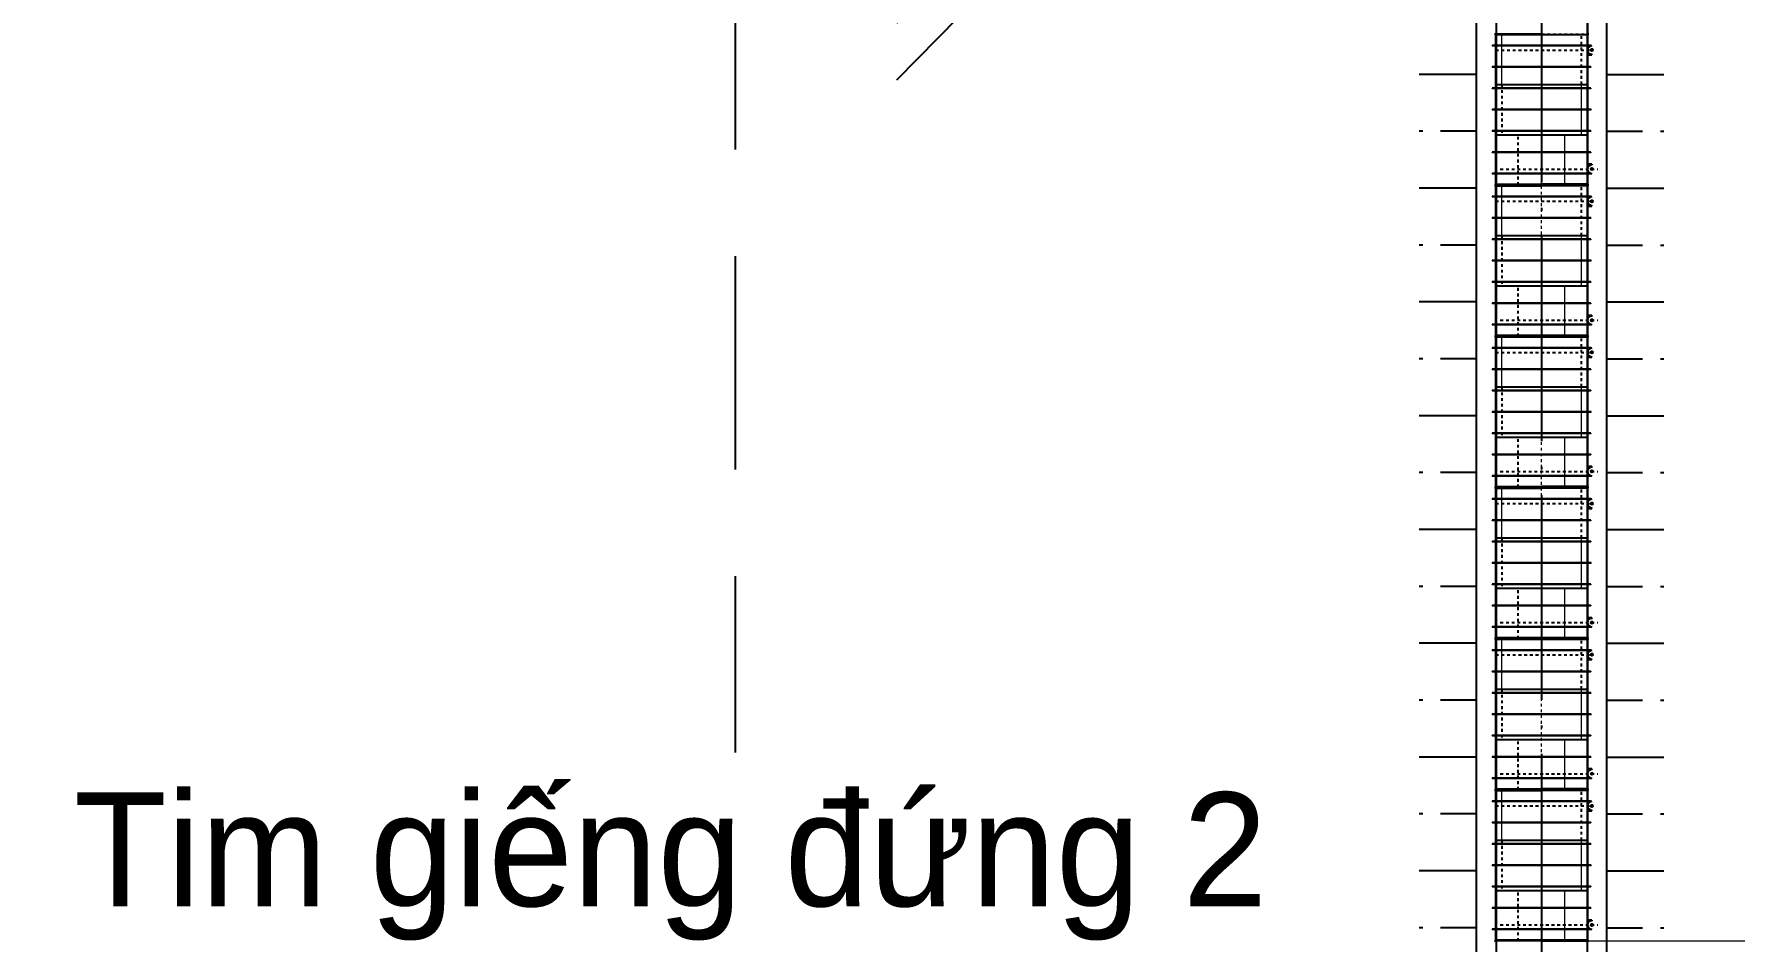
# Model space of a CAD drawing. Header units: inches. Extents: x 444671 to 463716, y 1783086 to 1794968.
# Drawn here: x 457347.8 to 457407.6, y 1787224.3 to 1787256.2 of the extents above; entities that cross this region are included whole.
import ezdxf

# ---------------------------------------------------------------- set-up
doc = ezdxf.new("R2010")
doc.units = ezdxf.units.IN
doc.header["$MEASUREMENT"] = 0
for name, pattern in [('ACAD_ISO04W100', [30, 24, -3, 0, -3]), ('CENTER', [2, 1.25, -0.25, 0.25, -0.25]), ('DASHED2', [9.525, 6.35, -3.175]), ('HIDDEN', [0.375, 0.25, -0.125])]:
    doc.linetypes.add(name, pattern=pattern)
for name, color, linetype in [('4', 4, 'Continuous'), ('Bao', 137, 'Continuous'), ('CONGTRINH', 2, 'Continuous'), ('CTTRINH', 4, 'Continuous'), ('Dong', 252, 'HIDDEN'), ('Ghichu', 3, 'Continuous'), ('KHUAT', 8, 'DASHED2'), ('Tam', 1, 'CENTER'), ('Text', 3, 'Continuous'), ('Tim', 1, 'ACAD_ISO04W100')]:
    doc.layers.add(name, color=color, linetype=linetype)
doc.layers.add('manh', color=128, linetype='Continuous', lineweight=15)
doc.layers.add('Texdoi', color=40, linetype='Continuous', lineweight=15)
doc.styles.add('VNARIAL', font='')
doc.styles.add('VnAvt', font='')
doc.styles.get('VNARIAL').set_extended_font_data('.VnArial')
doc.styles.get('VnAvt').set_extended_font_data('.VnAvant')
doc.linetypes.add('NEN_DA1', pattern='A,1.5,-0.15,["Y",Standard,S=0.2,R=0,X=-0.15,Y=-0.2],-0.005', length=1.655)
doc.dimstyles.new('1-1', dxfattribs={"dimtxt": 2, "dimasz": 2.5, "dimexe": 1, "dimexo": 0, "dimgap": 1, "dimtad": 1, "dimtoh": 1, "dimdec": 0, "dimzin": 0, "dimdsep": 46, "dimtxsty": 'Standard', "dimcen": 0.09, "dimclrd": 3, "dimclre": 3, "dimclrt": 4, "dimadec": 0, "dimazin": 0, "dimtfac": 1, "dimtdec": 0, "dimtmove": 0, "dimatfit": 0, "dimfxl": 0, "dimtolj": 1, "dimtzin": 0, "dimarcsym": 0})
doc.dimstyles.new('kt2000', dxfattribs={"dimscale": 0, "dimtxt": 4, "dimasz": 3, "dimexe": 2.5, "dimexo": 0, "dimgap": 1.3, "dimtad": 1, "dimzin": 0, "dimdsep": 46, "dimtxsty": 'VNARIAL', "dimblk1": 'OBLIQUE', "dimblk2": 'OBLIQUE', "dimsah": 1, "dimcen": 0.8, "dimdle": 2.5, "dimclrd": 256, "dimclre": 256, "dimclrt": 256, "dimaunit": 1, "dimadec": 1, "dimazin": 0, "dimtfac": 1, "dimtofl": 0, "dimtmove": 1, "dimatfit": 3, "dimfxl": 0, "dimtolj": 1, "dimtzin": 0, "dimarcsym": 0})

# ---------------------------------------------------------------- blocks, each defined once
blk = doc.blocks.new('*D101')
at = {"layer": 'Defpoints', "color": 0, "transparency": 16777216}
for p in [(457396.308, 1787273.088), (457385.816, 1787262.368)]:
    blk.add_point(p, dxfattribs=at)
at = {"layer": 'Text', "lineweight": -2, "transparency": 16777216}
blk.add_line((457378.168, 1787254.553), (457394.209, 1787270.944), dxfattribs=at)
at = {"layer": 'Text', "transparency": 16777216}
blk.add_solid([(457393.852, 1787271.294), (457394.567, 1787270.595), (457396.308, 1787273.088)], dxfattribs=at)
at = {"layer": 'Text', "transparency": 16777216, "insert": (457382.751, 1787264.015), "char_height": 4, "attachment_point": 5, "rotation": 45.61782, "style": 'VNARIAL'}
blk.add_mtext('\\A1;R15.00', dxfattribs=at)
blk = doc.blocks.new('_Oblique')
at = {"color": 0, "linetype": 'ByBlock', "lineweight": -2}
blk.add_line((-0.5, -0.5), (0.5, 0.5), dxfattribs=at)
blk = doc.blocks.new('*D142')
at = {"layer": 'Bao', "color": 3, "lineweight": -2, "ltscale": 0.2, "transparency": 16777216}
for p, q in [((-701614, 155868), (-667605, 155868)), ((-669272, 151701), (-669272, 123091)), ((-701616, 118924), (-667605, 118924))]:
    blk.add_line(p, q, dxfattribs=at)
at = {"layer": 'Bao', "color": 3, "ltscale": 0.2, "transparency": 16777216}
for points in [[(-669967, 151701), (-668578, 151701), (-669272, 155868)], [(-669967, 123091), (-668578, 123091), (-669272, 118924)]]:
    blk.add_solid(points, dxfattribs=at)
at = {"layer": 'Defpoints', "color": 0, "ltscale": 0.2, "transparency": 16777216}
for p in [(-701614, 155868), (-701616, 118924), (-669272, 118924)]:
    blk.add_point(p, dxfattribs=at)
at = {"layer": 'Bao', "color": 4, "ltscale": 0.2, "transparency": 16777216, "insert": (-673123, 137396), "char_height": 3333.33, "attachment_point": 5, "rotation": 90}
blk.add_mtext('\\A1;{\\f.VnArial|b0|i0|c0|p34;Ph/®o¹n 11}', dxfattribs=at)
blk = doc.blocks.new('*D143')
at = {"layer": 'Bao', "color": 3, "lineweight": -2, "ltscale": 0.2, "transparency": 16777216}
for p, q in [((-701616, 118924), (-667605, 118924)), ((-669272, 114758), (-669272, 101831)), ((-701619, 97664), (-667605, 97664))]:
    blk.add_line(p, q, dxfattribs=at)
at = {"layer": 'Bao', "color": 3, "ltscale": 0.2, "transparency": 16777216}
for points in [[(-669967, 114758), (-668578, 114758), (-669272, 118924)], [(-669967, 101831), (-668578, 101831), (-669272, 97664)]]:
    blk.add_solid(points, dxfattribs=at)
at = {"layer": 'Defpoints', "color": 0, "ltscale": 0.2, "transparency": 16777216}
for p in [(-701616, 118924), (-701619, 97664), (-669272, 97664)]:
    blk.add_point(p, dxfattribs=at)
at = {"layer": 'Bao', "color": 4, "ltscale": 0.2, "transparency": 16777216, "insert": (-673101, 108294), "char_height": 3333.33, "attachment_point": 5, "rotation": 90}
blk.add_mtext('\\A1;{\\f.VnArial|b0|i0|c0|p34;§o¹n 10}', dxfattribs=at)
blk = doc.blocks.new('A$C491C4D06')
at = {"layer": 'Bao'}
for p, q in [((-698383.1, 155843.5), (-698383.9, 150557.5)), ((-701625.9, 150838.2), (-701625.9, 150778.2)), ((-700001.9, 150778), (-701625.9, 150778.2)), ((-701615, 150809.2), (-701615.9, 145523.2)), ((-699997, 150809), (-701615, 150809.2)), ((-700001.9, 150838), (-700001.9, 150778)), ((-700001.9, 150809), (-699999.9, 150809)), ((-699997, 150845), (-699997, 150785)), ((-698373, 150784.7), (-699997, 150785)), ((-698383, 150784.7), (-698383.9, 145498.7)), ((-698373, 150844.7), (-698373, 150784.7)), ((-701735.5, 150411), (-701735.5, 150397)), ((-701735.1, 150411), (-701735.1, 150397)), ((-698233.1, 150396.7), (-698383.1, 150396.7)), ((-698383.1, 150096.7), (-698233.1, 150096.7)), ((-698383.1, 150076.7), (-698233.1, 150076.7)), ((-698233.1, 150076.7), (-698233.1, 150096.7)), ((-701735.5, 149661), (-701735.5, 149647)), ((-701735.2, 149661), (-701735.2, 149647)), ((-698263.5, 149660.7), (-698263.5, 149646.7)), ((-701735.3, 148911), (-701735.3, 148897)), ((-701617.3, 149039.2), (-698381.3, 149038.7)), ((-698263.5, 148910.7), (-698263.5, 148896.7)), ((-701735.5, 148161), (-701735.5, 148147)), ((-698263.6, 148160.7), (-698263.6, 148146.7)), ((-701735.6, 147411), (-701735.6, 147397)), ((-701617.6, 147269.2), (-698381.6, 147268.7)), ((-698263.6, 147410.7), (-698263.6, 147396.7)), ((-701735.7, 146661), (-701735.7, 146647)), ((-698263.7, 146660.7), (-698263.7, 146646.7)), ((-701735.8, 145911), (-701735.8, 145897)), ((-698233.8, 146230.7), (-698383.8, 146230.7)), ((-698233.8, 146210.7), (-698383.8, 146210.7)), ((-698383.8, 145910.7), (-698233.8, 145910.7)), ((-698233.8, 146230.7), (-698233.8, 146210.7)), ((-700001.9, 145523), (-701625.9, 145523.2)), ((-701625.9, 145523.2), (-701625.9, 145463.2)), ((-700001.9, 145463), (-701625.9, 145463.2)), ((-701615, 145494.2), (-701615.9, 140208.2)), ((-699997, 145494), (-701615, 145494.2)), ((-700001.9, 145523), (-700001.9, 145463)), ((-700001.9, 145499), (-698383.9, 145498.7)), ((-700001.9, 145494), (-699999.9, 145494)), ((-699997, 145499), (-699999, 145499)), ((-698373, 145529.7), (-699997, 145530)), ((-699997, 145530), (-699997, 145470)), ((-698373, 145469.7), (-699997, 145470)), ((-698383, 145469.7), (-698383.9, 140183.7)), ((-698373, 145529.7), (-698373, 145469.7)), ((-701735.5, 145096), (-701735.5, 145082)), ((-701735.1, 145096), (-701735.1, 145082)), ((-698233.1, 145081.7), (-698383.1, 145081.7)), ((-698383.1, 144781.7), (-698233.1, 144781.7)), ((-698383.1, 144761.7), (-698233.1, 144761.7)), ((-698233.1, 144761.7), (-698233.1, 144781.7)), ((-701735.5, 144346), (-701735.5, 144332)), ((-701735.2, 144346), (-701735.2, 144332)), ((-698263.5, 144345.7), (-698263.5, 144331.7)), ((-701735.3, 143596), (-701735.3, 143582)), ((-701617.3, 143724.2), (-698381.3, 143723.7)), ((-698263.5, 143595.7), (-698263.5, 143581.7)), ((-701735.5, 142846), (-701735.5, 142832)), ((-698263.6, 142845.7), (-698263.6, 142831.7)), ((-701735.6, 142096), (-701735.6, 142082)), ((-701617.6, 141954.2), (-698381.6, 141953.7)), ((-698263.6, 142095.7), (-698263.6, 142081.7)), ((-701735.7, 141346), (-701735.7, 141332)), ((-698263.7, 141345.7), (-698263.7, 141331.7)), ((-701735.8, 140596), (-701735.8, 140582)), ((-698233.8, 140915.7), (-698383.8, 140915.7)), ((-698233.8, 140895.7), (-698383.8, 140895.7)), ((-698383.8, 140595.7), (-698233.8, 140595.7)), ((-698233.8, 140915.7), (-698233.8, 140895.7)), ((-700001.9, 140208), (-701625.9, 140208.2)), ((-701625.9, 140208.2), (-701625.9, 140148.2)), ((-700001.9, 140148), (-701625.9, 140148.2)), ((-701615, 140179.2), (-701615.9, 134893.2)), ((-699997, 140179), (-701615, 140179.2)), ((-700001.9, 140208), (-700001.9, 140148)), ((-700001.9, 140184), (-698383.9, 140183.7)), ((-700001.9, 140179), (-699999.9, 140179)), ((-699997, 140184), (-699999, 140184)), ((-698373, 140214.7), (-699997, 140215)), ((-699997, 140215), (-699997, 140155)), ((-698373, 140154.7), (-699997, 140155)), ((-698383, 140154.7), (-698383.9, 134868.7)), ((-698373, 140214.7), (-698373, 140154.7)), ((-701735.5, 139781), (-701735.5, 139767)), ((-701735.1, 139781), (-701735.1, 139767)), ((-698233.1, 139766.7), (-698383.1, 139766.7)), ((-698383.1, 139466.7), (-698233.1, 139466.7)), ((-698383.1, 139446.7), (-698233.1, 139446.7)), ((-698233.1, 139446.7), (-698233.1, 139466.7)), ((-701735.5, 139031), (-701735.5, 139017)), ((-701735.2, 139031), (-701735.2, 139017)), ((-698263.5, 139030.7), (-698263.5, 139016.7)), ((-701735.3, 138281), (-701735.3, 138267)), ((-701617.3, 138409.2), (-698381.3, 138408.7)), ((-698263.5, 138280.7), (-698263.5, 138266.7)), ((-701735.5, 137531), (-701735.5, 137517)), ((-698263.6, 137530.7), (-698263.6, 137516.7)), ((-701735.6, 136781), (-701735.6, 136767)), ((-701617.6, 136639.2), (-698381.6, 136638.7)), ((-698263.6, 136780.7), (-698263.6, 136766.7)), ((-701735.7, 136031), (-701735.7, 136017)), ((-698263.7, 136030.7), (-698263.7, 136016.7)), ((-701735.8, 135281), (-701735.8, 135267)), ((-698233.8, 135600.7), (-698383.8, 135600.7)), ((-698233.8, 135580.7), (-698383.8, 135580.7)), ((-698383.8, 135280.7), (-698233.8, 135280.7)), ((-698233.8, 135600.7), (-698233.8, 135580.7)), ((-700001.9, 134893), (-701625.9, 134893.2)), ((-701625.9, 134893.2), (-701625.9, 134833.2)), ((-700001.9, 134833), (-701625.9, 134833.2)), ((-701615, 134864.2), (-701615.9, 129578.2)), ((-699997, 134864), (-701615, 134864.2)), ((-700001.9, 134893), (-700001.9, 134833)), ((-700001.9, 134869), (-698383.9, 134868.7)), ((-700001.9, 134864), (-699999.9, 134864)), ((-699997, 134869), (-699999, 134869)), ((-698373, 134899.7), (-699997, 134900)), ((-699997, 134900), (-699997, 134840)), ((-698373, 134839.7), (-699997, 134840)), ((-698383, 134839.7), (-698383.9, 129553.7)), ((-698373, 134899.7), (-698373, 134839.7)), ((-701735.5, 134466), (-701735.5, 134452)), ((-701735.1, 134466), (-701735.1, 134452)), ((-698233.1, 134451.7), (-698383.1, 134451.7)), ((-698383.1, 134151.7), (-698233.1, 134151.7)), ((-698383.1, 134131.7), (-698233.1, 134131.7)), ((-698233.1, 134131.7), (-698233.1, 134151.7)), ((-701735.5, 133716), (-701735.5, 133702)), ((-701735.2, 133716), (-701735.2, 133702)), ((-698263.5, 133715.7), (-698263.5, 133701.7)), ((-701735.3, 132966), (-701735.3, 132952)), ((-701617.3, 133094.2), (-698381.3, 133093.7)), ((-698263.5, 132965.7), (-698263.5, 132951.7)), ((-701735.5, 132216), (-701735.5, 132202)), ((-698263.6, 132215.7), (-698263.6, 132201.7)), ((-701735.6, 131466), (-701735.6, 131452)), ((-701617.6, 131324.2), (-698381.6, 131323.7)), ((-698263.6, 131465.7), (-698263.6, 131451.7)), ((-701735.7, 130716), (-701735.7, 130702)), ((-698263.7, 130715.7), (-698263.7, 130701.7)), ((-701735.8, 129966), (-701735.8, 129952)), ((-698233.8, 130285.7), (-698383.8, 130285.7)), ((-698233.8, 130265.7), (-698383.8, 130265.7)), ((-698383.8, 129965.7), (-698233.8, 129965.7)), ((-698233.8, 130285.7), (-698233.8, 130265.7)), ((-701735.5, 129151), (-701735.5, 129137)), ((-701735.1, 129151), (-701735.1, 129137)), ((-700001.9, 129578), (-701625.9, 129578.2)), ((-701625.9, 129578.2), (-701625.9, 129518.2)), ((-700001.9, 129518), (-701625.9, 129518.2)), ((-701615, 129549.2), (-701615.9, 124263.2)), ((-699997, 129549), (-701615, 129549.2)), ((-700001.9, 129578), (-700001.9, 129518)), ((-700001.9, 129554), (-698383.9, 129553.7)), ((-700001.9, 129549), (-699999.9, 129549)), ((-699997, 129554), (-699999, 129554)), ((-698373, 129584.7), (-699997, 129585)), ((-699997, 129585), (-699997, 129525)), ((-698373, 129524.7), (-699997, 129525)), ((-698383, 129524.7), (-698383.9, 124238.7)), ((-698233.1, 129136.7), (-698383.1, 129136.7)), ((-698373, 129584.7), (-698373, 129524.7)), ((-698383.1, 128836.7), (-698233.1, 128836.7)), ((-698383.1, 128816.7), (-698233.1, 128816.7)), ((-698233.1, 128816.7), (-698233.1, 128836.7)), ((-701735.5, 128401), (-701735.5, 128387)), ((-701735.2, 128401), (-701735.2, 128387)), ((-698263.5, 128400.7), (-698263.5, 128386.7)), ((-701735.3, 127651), (-701735.3, 127637)), ((-701617.3, 127779.2), (-698381.3, 127778.7)), ((-698263.5, 127650.7), (-698263.5, 127636.7)), ((-701735.5, 126901), (-701735.5, 126887)), ((-698263.6, 126900.7), (-698263.6, 126886.7)), ((-701735.6, 126151), (-701735.6, 126137)), ((-698263.6, 126150.7), (-698263.6, 126136.7)), ((-701617.6, 126009.2), (-698381.6, 126008.7)), ((-701735.7, 125401), (-701735.7, 125387)), ((-698233.8, 124970.7), (-698383.8, 124970.7)), ((-698233.8, 124950.7), (-698383.8, 124950.7)), ((-698263.7, 125400.7), (-698263.7, 125386.7)), ((-698233.8, 124970.7), (-698233.8, 124950.7)), ((-701735.8, 124651), (-701735.8, 124637)), ((-698383.8, 124650.7), (-698233.8, 124650.7)), ((-701735.5, 123836), (-701735.5, 123822)), ((-701735.1, 123836), (-701735.1, 123822)), ((-700001.9, 124263), (-701625.9, 124263.2)), ((-701625.9, 124263.2), (-701625.9, 124203.2)), ((-700001.9, 124203), (-701625.9, 124203.2)), ((-701615, 124234.2), (-701615.9, 118948.2)), ((-699997, 124234), (-701615, 124234.2)), ((-700001.9, 124263), (-700001.9, 124203)), ((-700001.9, 124239), (-698383.9, 124238.7)), ((-700001.9, 124234), (-699999.9, 124234)), ((-699997, 124239), (-699999, 124239)), ((-698373, 124269.7), (-699997, 124270)), ((-699997, 124270), (-699997, 124210)), ((-698373, 124209.7), (-699997, 124210)), ((-698383, 124209.7), (-698383.9, 118923.7)), ((-698233.1, 123821.7), (-698383.1, 123821.7)), ((-698373, 124269.7), (-698373, 124209.7)), ((-698383.1, 123521.7), (-698233.1, 123521.7)), ((-698383.1, 123501.7), (-698233.1, 123501.7)), ((-698233.1, 123501.7), (-698233.1, 123521.7)), ((-701735.5, 123086), (-701735.5, 123072)), ((-701735.2, 123086), (-701735.2, 123072)), ((-698263.5, 123085.7), (-698263.5, 123071.7)), ((-701735.3, 122336), (-701735.3, 122322)), ((-701617.3, 122464.2), (-698381.3, 122463.7)), ((-698263.5, 122335.7), (-698263.5, 122321.7)), ((-701735.5, 121586), (-701735.5, 121572)), ((-698263.6, 121585.7), (-698263.6, 121571.7)), ((-701735.6, 120836), (-701735.6, 120822)), ((-698263.6, 120835.7), (-698263.6, 120821.7)), ((-701617.6, 120694.2), (-698381.6, 120693.7)), ((-701735.7, 120086), (-701735.7, 120072)), ((-698233.8, 119655.7), (-698383.8, 119655.7)), ((-698233.8, 119635.7), (-698383.8, 119635.7)), ((-698263.7, 120085.7), (-698263.7, 120071.7)), ((-698233.8, 119655.7), (-698233.8, 119635.7)), ((-701735.8, 119336), (-701735.8, 119322)), ((-700001.9, 118948), (-701625.9, 118948.2)), ((-701625.9, 118948.2), (-701625.9, 118888.2)), ((-700001.9, 118948), (-700001.9, 118888)), ((-698373, 118954.7), (-699997, 118955)), ((-699997, 118955), (-699997, 118895)), ((-698383.8, 119335.7), (-698233.8, 119335.7)), ((-698373, 118954.7), (-698373, 118894.7)), ((-700001.9, 118924), (-698383.9, 118923.7)), ((-699997, 118924), (-699999, 118924))]:
    blk.add_line(p, q, dxfattribs=at)
at = {"layer": 'Bao', "ltscale": 0.2}
for p, q in [((-698383, 150808.7), (-698383, 150784.7)), ((-698263.1, 150410.7), (-701735.5, 150411)), ((-698263.5, 150396.7), (-701735.5, 150397)), ((-698263.4, 150410.7), (-698263.4, 150396.8)), ((-698263.2, 149660.7), (-701735.5, 149661)), ((-698263.2, 149646.7), (-701735.5, 149647)), ((-698263.3, 148910.7), (-701735.3, 148911)), ((-698263.3, 148896.7), (-701735.3, 148897)), ((-698261.7, 148160.7), (-701735.5, 148161)), ((-698261.7, 148146.7), (-701735.5, 148147)), ((-698263.6, 147410.7), (-701735.6, 147411)), ((-698263.6, 147396.7), (-701735.6, 147397)), ((-698263.7, 146660.7), (-701735.7, 146661)), ((-698263.7, 146646.7), (-701735.7, 146647)), ((-698263.8, 145910.7), (-701735.8, 145911)), ((-698261.8, 145896.7), (-701735.8, 145897)), ((-698261.9, 145910.7), (-698262, 145896.7)), ((-698383, 145493.7), (-698383, 145469.7)), ((-698263.1, 145095.7), (-701735.5, 145096)), ((-698263.5, 145081.7), (-701735.5, 145082)), ((-698263.4, 145095.7), (-698263.4, 145081.8)), ((-698263.2, 144345.7), (-701735.5, 144346)), ((-698263.2, 144331.7), (-701735.5, 144332)), ((-698263.3, 143595.7), (-701735.3, 143596)), ((-698263.3, 143581.7), (-701735.3, 143582)), ((-698261.7, 142845.7), (-701735.5, 142846)), ((-698261.7, 142831.7), (-701735.5, 142832)), ((-698263.6, 142095.7), (-701735.6, 142096)), ((-698263.6, 142081.7), (-701735.6, 142082)), ((-698263.7, 141345.7), (-701735.7, 141346)), ((-698263.7, 141331.7), (-701735.7, 141332)), ((-698263.8, 140595.7), (-701735.8, 140596)), ((-698261.8, 140581.7), (-701735.8, 140582)), ((-698261.9, 140595.7), (-698262, 140581.7)), ((-698383, 140178.7), (-698383, 140154.7)), ((-698263.1, 139780.7), (-701735.5, 139781)), ((-698263.5, 139766.7), (-701735.5, 139767)), ((-698263.4, 139780.7), (-698263.4, 139766.8)), ((-698263.2, 139030.7), (-701735.5, 139031)), ((-698263.2, 139016.7), (-701735.5, 139017)), ((-698263.3, 138280.7), (-701735.3, 138281)), ((-698263.3, 138266.7), (-701735.3, 138267)), ((-698261.7, 137530.7), (-701735.5, 137531)), ((-698261.7, 137516.7), (-701735.5, 137517)), ((-698263.6, 136780.7), (-701735.6, 136781)), ((-698263.6, 136766.7), (-701735.6, 136767)), ((-698263.7, 136030.7), (-701735.7, 136031)), ((-698263.7, 136016.7), (-701735.7, 136017)), ((-698263.8, 135280.7), (-701735.8, 135281)), ((-698261.8, 135266.7), (-701735.8, 135267)), ((-698261.9, 135280.7), (-698262, 135266.7)), ((-698383, 134863.7), (-698383, 134839.7)), ((-698263.1, 134465.7), (-701735.5, 134466)), ((-698263.5, 134451.7), (-701735.5, 134452)), ((-698263.4, 134465.7), (-698263.4, 134451.8)), ((-698263.2, 133715.7), (-701735.5, 133716)), ((-698263.2, 133701.7), (-701735.5, 133702)), ((-698263.3, 132965.7), (-701735.3, 132966)), ((-698263.3, 132951.7), (-701735.3, 132952)), ((-698261.7, 132215.7), (-701735.5, 132216)), ((-698261.7, 132201.7), (-701735.5, 132202)), ((-698263.6, 131465.7), (-701735.6, 131466)), ((-698263.6, 131451.7), (-701735.6, 131452)), ((-698263.7, 130715.7), (-701735.7, 130716)), ((-698263.7, 130701.7), (-701735.7, 130702)), ((-698263.8, 129965.7), (-701735.8, 129966)), ((-698261.8, 129951.7), (-701735.8, 129952)), ((-698261.9, 129965.7), (-698262, 129951.7)), ((-698263.1, 129150.7), (-701735.5, 129151)), ((-698263.5, 129136.7), (-701735.5, 129137)), ((-698383, 129548.7), (-698383, 129524.7)), ((-698263.4, 129150.7), (-698263.4, 129136.8)), ((-698263.2, 128400.7), (-701735.5, 128401)), ((-698263.2, 128386.7), (-701735.5, 128387)), ((-698263.3, 127650.7), (-701735.3, 127651)), ((-698263.3, 127636.7), (-701735.3, 127637)), ((-698261.7, 126900.7), (-701735.5, 126901)), ((-698261.7, 126886.7), (-701735.5, 126887)), ((-698263.6, 126150.7), (-701735.6, 126151)), ((-698263.6, 126136.7), (-701735.6, 126137)), ((-698263.7, 125400.7), (-701735.7, 125401)), ((-698263.7, 125386.7), (-701735.7, 125387)), ((-698263.8, 124650.7), (-701735.8, 124651)), ((-698261.8, 124636.7), (-701735.8, 124637)), ((-698261.9, 124650.7), (-698262, 124636.7)), ((-698263.1, 123835.7), (-701735.5, 123836)), ((-698263.5, 123821.7), (-701735.5, 123822)), ((-698383, 124233.7), (-698383, 124209.7)), ((-698263.4, 123835.7), (-698263.4, 123821.8)), ((-698263.2, 123085.7), (-701735.5, 123086)), ((-698263.2, 123071.7), (-701735.5, 123072)), ((-698263.3, 122335.7), (-701735.3, 122336)), ((-698263.3, 122321.7), (-701735.3, 122322)), ((-698261.7, 121585.7), (-701735.5, 121586)), ((-698261.7, 121571.7), (-701735.5, 121572)), ((-698263.6, 120835.7), (-701735.6, 120836)), ((-698263.6, 120821.7), (-701735.6, 120822)), ((-698263.7, 120085.7), (-701735.7, 120086)), ((-698263.7, 120071.7), (-701735.7, 120072)), ((-698263.8, 119335.7), (-701735.8, 119336)), ((-698261.8, 119321.7), (-701735.8, 119322)), ((-698261.9, 119335.7), (-698262, 119321.7))]:
    blk.add_line(p, q, dxfattribs=at)
at = {"layer": 'Bao'}
for centre in [(-698233.1, 150246.7), (-698233.8, 146060.7), (-698233.1, 144931.7), (-698233.8, 140745.7), (-698233.1, 139616.7), (-698233.8, 135430.7), (-698233.1, 134301.7), (-698233.8, 130115.7), (-698233.1, 128986.7), (-698233.8, 124800.7), (-698233.1, 123671.7), (-698233.8, 119485.7)]:
    blk.add_circle(centre, 40, dxfattribs=at)
for centre in [(-698233.1, 150246.7), (-698233.8, 146060.7), (-698233.1, 144931.7), (-698233.8, 140745.7), (-698233.1, 139616.7), (-698233.8, 135430.7), (-698233.1, 134301.7), (-698233.8, 130115.7), (-698233.1, 128986.7), (-698233.8, 124800.7), (-698233.1, 123671.7), (-698233.8, 119485.7)]:
    blk.add_arc(centre, 150, 269.99556, 89.99556, dxfattribs=at)
at = {"layer": 'KHUAT', "ltscale": 5}
for p, q in [((-701599, 150809.2), (-701599.9, 145499.2)), ((-699997, 150809), (-698383, 150808.7)), ((-698599.8, 149038.8), (-698599.5, 150808.8)), ((-698399, 150808.7), (-698399.9, 145498.7)), ((-701398.8, 149039.2), (-701399.1, 147269.2)), ((-700815.9, 145499.1), (-700815.6, 147269.1)), ((-701615.9, 145523.2), (-701615.9, 145499.2)), ((-700001.9, 145499), (-701615.9, 145499.2)), ((-701599, 145494.2), (-701599.9, 140184.2)), ((-699997, 145494), (-698383, 145493.7)), ((-698599.8, 143723.8), (-698599.5, 145493.8)), ((-698399, 145493.7), (-698399.9, 140183.7)), ((-701398.8, 143724.2), (-701399.1, 141954.2)), ((-700815.9, 140184.1), (-700815.6, 141954.1)), ((-701615.9, 140208.2), (-701615.9, 140184.2)), ((-700001.9, 140184), (-701615.9, 140184.2)), ((-701599, 140179.2), (-701599.9, 134869.2)), ((-699997, 140179), (-698383, 140178.7)), ((-698599.8, 138408.8), (-698599.5, 140178.8)), ((-698399, 140178.7), (-698399.9, 134868.7)), ((-701398.8, 138409.2), (-701399.1, 136639.2)), ((-700815.9, 134869.1), (-700815.6, 136639.1)), ((-701615.9, 134893.2), (-701615.9, 134869.2)), ((-700001.9, 134869), (-701615.9, 134869.2)), ((-701599, 134864.2), (-701599.9, 129554.2)), ((-699997, 134864), (-698383, 134863.7)), ((-698599.8, 133093.8), (-698599.5, 134863.8)), ((-698399, 134863.7), (-698399.9, 129553.7)), ((-701398.8, 133094.2), (-701399.1, 131324.2)), ((-700815.9, 129554.1), (-700815.6, 131324.1)), ((-701615.9, 129578.2), (-701615.9, 129554.2)), ((-700001.9, 129554), (-701615.9, 129554.2)), ((-701599, 129549.2), (-701599.9, 124239.2)), ((-699997, 129549), (-698383, 129548.7)), ((-698599.8, 127778.8), (-698599.5, 129548.8)), ((-698399, 129548.7), (-698399.9, 124238.7)), ((-701398.8, 127779.2), (-701399.1, 126009.2)), ((-700815.9, 124239.1), (-700815.6, 126009.1)), ((-701615.9, 124263.2), (-701615.9, 124239.2)), ((-700001.9, 124239), (-701615.9, 124239.2)), ((-701599, 124234.2), (-701599.9, 118924.2)), ((-699997, 124234), (-698383, 124233.7)), ((-698599.8, 122463.8), (-698599.5, 124233.8)), ((-698399, 124233.7), (-698399.9, 118923.7)), ((-701398.8, 122464.2), (-701399.1, 120694.2)), ((-700815.9, 118924.1), (-700815.6, 120694.1)), ((-701615.9, 118948.2), (-701615.9, 118924.2)), ((-700001.9, 118924), (-701615.9, 118924.2))]:
    blk.add_line(p, q, dxfattribs=at)
at = {"layer": 'manh', "color": 1, "linetype": 'CENTER', "ltscale": 0.05}
blk.add_line((-699999.9, 48563), (-699999.9, 158268), dxfattribs=at)
at = {"layer": 'manh'}
for p, q in [((-701398.8, 149039.2), (-701398.5, 150809.2)), ((-698600.1, 147268.8), (-698599.8, 149038.8)), ((-699183.9, 145498.9), (-699183.6, 147268.9)), ((-701398.8, 143724.2), (-701398.5, 145494.2)), ((-698600.1, 141953.8), (-698599.8, 143723.8)), ((-699183.9, 140183.9), (-699183.6, 141953.9)), ((-701398.8, 138409.2), (-701398.5, 140179.2)), ((-698600.1, 136638.8), (-698599.8, 138408.8)), ((-699183.9, 134868.9), (-699183.6, 136638.9)), ((-701398.8, 133094.2), (-701398.5, 134864.2)), ((-698600.1, 131323.8), (-698599.8, 133093.8)), ((-699183.9, 129553.9), (-699183.6, 131323.9)), ((-701398.8, 127779.2), (-701398.5, 129549.2)), ((-698600.1, 126008.8), (-698599.8, 127778.8)), ((-699183.9, 124238.9), (-699183.6, 126008.9)), ((-701398.8, 122464.2), (-701398.5, 124234.2)), ((-698600.1, 120693.8), (-698599.8, 122463.8)), ((-699183.9, 118923.9), (-699183.6, 120693.9))]:
    blk.add_line(p, q, dxfattribs=at)
at = {"layer": 'Tam', "ltscale": 3}
for p, q in [((-701609.5, 150246.4), (-698178.5, 150246.1)), ((-701447.8, 146061), (-698016.7, 146060.7)), ((-701609.5, 144931.4), (-698178.5, 144931.1)), ((-701447.8, 140746), (-698016.7, 140745.7)), ((-701609.5, 139616.4), (-698178.5, 139616.1)), ((-701447.8, 135431), (-698016.7, 135430.7)), ((-701609.5, 134301.4), (-698178.5, 134301.1)), ((-701447.8, 130116), (-698016.7, 130115.7)), ((-701609.5, 128986.4), (-698178.5, 128986.1)), ((-701447.8, 124801), (-698016.7, 124800.7)), ((-701609.5, 123671.4), (-698178.5, 123671.1)), ((-701447.8, 119486), (-698016.7, 119485.7))]:
    blk.add_line(p, q, dxfattribs=at)
at = {"layer": 'Tam'}
for p, q in [((-698233.1, 150309.3), (-698233.1, 150184.2)), ((-698233.4, 146123.3), (-698233.4, 145998.2)), ((-698233.1, 144994.3), (-698233.1, 144869.2)), ((-698233.4, 140808.3), (-698233.4, 140683.2)), ((-698233.1, 139679.3), (-698233.1, 139554.2)), ((-698233.4, 135493.3), (-698233.4, 135368.2)), ((-698233.1, 134364.3), (-698233.1, 134239.2)), ((-698233.4, 130178.3), (-698233.4, 130053.2)), ((-698233.1, 129049.3), (-698233.1, 128924.2)), ((-698233.4, 124863.3), (-698233.4, 124738.2)), ((-698233.1, 123734.3), (-698233.1, 123609.2)), ((-698233.4, 119548.3), (-698233.4, 119423.2))]:
    blk.add_line(p, q, dxfattribs=at)
at = {"layer": 'Bao', "ltscale": 0.2}
for base, p1, p2, text, picture, middle in [((-669272.1, 118924.2), (-701614, 155868), (-701615.9, 118924.2), '{\\f.VnArial|b0|i0|c0|p34;Ph/®o¹n 11}', '*D142', (-673122.7, 137396.1)), ((-669272.1, 97664.2), (-701615.9, 118924.2), (-701619.2, 97664.2), '{\\f.VnArial|b0|i0|c0|p34;§o¹n 10}', '*D143', (-673101.1, 108294.2))]:
    dim = blk.add_linear_dim(base=base, p1=p1, p2=p2, angle=90, text=text, dimstyle='1-1', override={"dimscale": 1666.666684, "dimlfac": -1}, dxfattribs=at)
    dim.commit()
    dim.dimension.update_dxf_attribs({"geometry": picture, "text_midpoint": middle})

msp = doc.modelspace()

# ---------------------------------------------------------------- linework, layer by layer
at = {"layer": '4', "linetype": 'NEN_DA1', "ltscale": 10}
msp.add_line((457403.1161, 1787154.2235), (457403.1161, 1787274.8176), dxfattribs=at)
at = {"layer": '4', "linetype": 'NEN_DA1', "ltscale": 8}
msp.add_lwpolyline([(457398.5161, 1787262.3681), (457398.5161, 1787138.1253), (458100.9174, 1787103.0053)], dxfattribs=at)
at = {"layer": 'CONGTRINH', "ltscale": 10}
for p, q in [((457399.2161, 1787262.3697), (457399.2161, 1787154.6235)), ((457402.4161, 1787262.3697), (457402.4161, 1787154.5704))]:
    msp.add_line(p, q, dxfattribs=at)
at = {"layer": 'CTTRINH', "color": 4, "linetype": 'ByBlock'}
for p, q in [((457398.5161, 1787254.746), (457396.5161, 1787254.746)), ((457403.1161, 1787254.746), (457405.1161, 1787254.746)), ((457398.5161, 1787250.746), (457396.5161, 1787250.746)), ((457403.1161, 1787250.746), (457405.1161, 1787250.746)), ((457398.5161, 1787246.746), (457396.5161, 1787246.746)), ((457403.1161, 1787246.746), (457405.1161, 1787246.746)), ((457398.5161, 1787242.746), (457396.5161, 1787242.746)), ((457403.1161, 1787242.746), (457405.1161, 1787242.746)), ((457398.5161, 1787238.746), (457396.5161, 1787238.746)), ((457403.1161, 1787238.746), (457405.1161, 1787238.746)), ((457398.5161, 1787234.746), (457396.5161, 1787234.746)), ((457403.1161, 1787234.746), (457405.1161, 1787234.746)), ((457398.5161, 1787230.746), (457396.5161, 1787230.746)), ((457403.1161, 1787230.746), (457405.1161, 1787230.746)), ((457398.5161, 1787226.746), (457396.5161, 1787226.746)), ((457403.1161, 1787226.746), (457405.1161, 1787226.746))]:
    msp.add_line(p, q, dxfattribs=at)
at = {"layer": 'Dong', "ltscale": 30}
msp.add_line((457372.4938, 1787038.3548), (457372.4938, 1787357.755), dxfattribs=at)
at = {"layer": 'Dong', "color": 3, "ltscale": 5}
for p, q in [((457398.5161, 1787252.746), (457396.5161, 1787252.746)), ((457403.1161, 1787252.746), (457405.1161, 1787252.746)), ((457398.5161, 1787248.746), (457396.5161, 1787248.746)), ((457403.1161, 1787248.746), (457405.1161, 1787248.746)), ((457398.5161, 1787244.746), (457396.5161, 1787244.746)), ((457403.1161, 1787244.746), (457405.1161, 1787244.746)), ((457398.5161, 1787240.746), (457396.5161, 1787240.746)), ((457403.1161, 1787240.746), (457405.1161, 1787240.746)), ((457398.5161, 1787236.746), (457396.5161, 1787236.746)), ((457403.1161, 1787236.746), (457405.1161, 1787236.746)), ((457398.5161, 1787232.746), (457396.5161, 1787232.746)), ((457403.1161, 1787232.746), (457405.1161, 1787232.746)), ((457398.5161, 1787228.746), (457396.5161, 1787228.746)), ((457403.1161, 1787228.746), (457405.1161, 1787228.746)), ((457398.5161, 1787224.746), (457396.5161, 1787224.746)), ((457403.1161, 1787224.746), (457405.1161, 1787224.746))]:
    msp.add_line(p, q, dxfattribs=at)
at = {"layer": 'Tim', "ltscale": 0.3}
msp.add_line((457400.8161, 1787276.3548), (457400.8161, 1787140.3548), dxfattribs=at)

# ---------------------------------------------------------------- dimensions: what is measured, and where the dimension line sits
at = {"layer": 'Text', "color": 3}
dim = msp.add_radius_dim(center=(457385.8161, 1787262.3681), mpoint=(457396.3077, 1787273.0884), dimstyle='kt2000', override={"dimscale": 1, "dimarcsym": 1}, dxfattribs=at)
dim.commit()
dim.dimension.update_dxf_attribs({"geometry": '*D101', "text_midpoint": (457385.1396, 1787261.6769), "dimtype": 164})

# ---------------------------------------------------------------- next in the draw order: wipeouts: each hides what was drawn before it
msp.add_wipeout([(457347.8481, 1787222.3485), (457395.4518, 1787222.3485), (457395.4518, 1787230.9013), (457347.8481, 1787230.9013)]).dxf.layer = 'Ghichu'

# ---------------------------------------------------------------- next in the draw order: block references
at = {"layer": 'Texdoi', "xscale": 0.0009999999892897904, "yscale": 0.0009999999310821295, "zscale": 0.001}
msp.add_blockref('A$C491C4D06', (458100.8161, 1787105.3548), dxfattribs=at)

# ---------------------------------------------------------------- next in the draw order: texts
at = {"layer": 'Ghichu', "insert": (457349.2481, 1787229.5013), "char_height": 4, "attachment_point": 1, "style": 'VnAvt'}
msp.add_mtext('Tim giÕng ®øng 2', dxfattribs=at)

doc.saveas('drawing.dxf')
